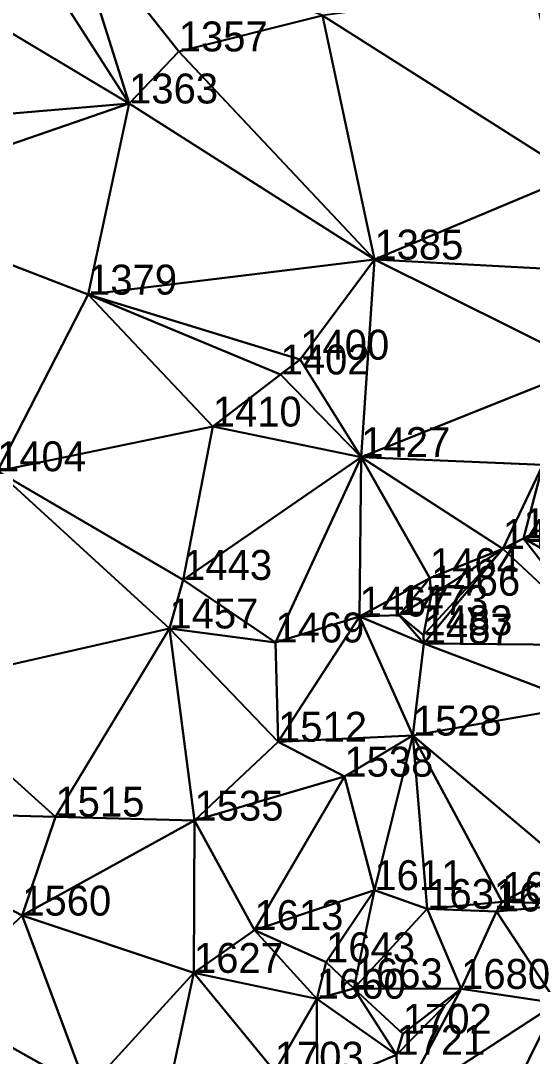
# Model space of a CAD drawing. Header units: metres. Extents: x 1121750 to 1121841, y 512624 to 512853.
# Drawn here: x 1121789.32 to 1121806.42, y 512641.91 to 512676.52 of the extents above; entities that cross this region are included whole.
import ezdxf

# ---------------------------------------------------------------- set-up
doc = ezdxf.new("R2010")
doc.units = ezdxf.units.M
doc.layers.add('shiti', color=10, linetype='CONTINUOUS')
doc.layers.add('zhuji', color=50, linetype='CONTINUOUS')

msp = doc.modelspace()

# ---------------------------------------------------------------- linework, layer by layer
for p in [(1121794.599, 512675.496, 214.96), (1121792.94, 512673.756, 214.85), (1121801.14, 512668.538, 214.96), (1121791.569, 512667.369, 215.21), (1121798.661, 512665.193, 215.07), (1121798.005, 512664.699, 215.12), (1121795.736, 512662.956, 215.19), (1121800.701, 512661.936, 215.78), (1121806.127, 512659.22, 216.46), (1121805.429, 512658.866, 216.39), (1121794.747, 512657.831, 215.65), (1121802.995, 512657.891, 216.3), (1121803.039, 512657.302, 216.37), (1121800.644, 512656.607, 216.33), (1121801.973, 512656.655, 216.48), (1121794.288, 512656.208, 215.74), (1121802.777, 512655.98, 216.64), (1121797.83, 512655.74, 216.02), (1121802.789, 512655.7, 216.71), (1121797.92, 512652.421, 216.19), (1121802.428, 512652.629, 217.05), (1121800.137, 512651.255, 216.6), (1121790.477, 512649.916, 215.85), (1121795.127, 512649.784, 216.07), (1121801.14, 512647.462, 216.99), (1121805.412, 512647.068, 217.63), (1121789.368, 512646.61, 215.88), (1121802.904, 512646.833, 217.44), (1121805.224, 512646.747, 217.64), (1121797.129, 512646.128, 216.25), (1121799.525, 512645.052, 216.66), (1121795.108, 512644.695, 216.12), (1121800.45, 512644.178, 216.89), (1121804.04, 512644.16, 217.61), (1121799.213, 512643.831, 216.56), (1121802.089, 512642.659, 217.29), (1121801.874, 512641.958, 217.28)]:
    msp.add_point(p)
at = {"layer": 'shiti'}
for points in [[(1121788.922, 512680.03), (1121792.94, 512673.756), (1121790.921, 512680.153), (1121788.922, 512680.03)], [(1121790.921, 512680.153), (1121794.599, 512675.496), (1121799.4, 512676.696), (1121790.921, 512680.153)], [(1121792.94, 512673.756), (1121794.599, 512675.496), (1121790.921, 512680.153), (1121792.94, 512673.756)], [(1121784.571, 512678.774), (1121792.94, 512673.756), (1121788.922, 512680.03), (1121784.571, 512678.774)], [(1121782.617, 512672.873), (1121792.94, 512673.756), (1121784.571, 512678.774), (1121782.617, 512672.873)], [(1121799.4, 512676.696), (1121807.842, 512671.348), (1121806.473, 512677.639), (1121799.4, 512676.696)], [(1121794.599, 512675.496), (1121801.14, 512668.538), (1121799.4, 512676.696), (1121794.599, 512675.496)], [(1121801.14, 512668.538), (1121807.842, 512671.348), (1121799.4, 512676.696), (1121801.14, 512668.538)], [(1121792.94, 512673.756), (1121801.14, 512668.538), (1121794.599, 512675.496), (1121792.94, 512673.756)], [(1121782.617, 512672.873), (1121783.482, 512670.489), (1121792.94, 512673.756), (1121782.617, 512672.873)], [(1121783.482, 512670.489), (1121791.569, 512667.369), (1121792.94, 512673.756), (1121783.482, 512670.489)], [(1121791.569, 512667.369), (1121801.14, 512668.538), (1121792.94, 512673.756), (1121791.569, 512667.369)], [(1121801.14, 512668.538), (1121808.001, 512668.17), (1121807.842, 512671.348), (1121801.14, 512668.538)], [(1121788.526, 512661.462), (1121791.569, 512667.369), (1121783.482, 512670.489), (1121788.526, 512661.462)], [(1121798.661, 512665.193), (1121801.14, 512668.538), (1121791.569, 512667.369), (1121798.661, 512665.193)], [(1121798.661, 512665.193), (1121800.701, 512661.936), (1121801.14, 512668.538), (1121798.661, 512665.193)], [(1121800.701, 512661.936), (1121808.311, 512664.973), (1121801.14, 512668.538), (1121800.701, 512661.936)], [(1121808.311, 512664.973), (1121808.001, 512668.17), (1121801.14, 512668.538), (1121808.311, 512664.973)], [(1121795.736, 512662.956), (1121791.569, 512667.369), (1121788.526, 512661.462), (1121795.736, 512662.956)], [(1121798.005, 512664.699), (1121798.661, 512665.193), (1121791.569, 512667.369), (1121798.005, 512664.699)], [(1121795.736, 512662.956), (1121798.005, 512664.699), (1121791.569, 512667.369), (1121795.736, 512662.956)], [(1121798.005, 512664.699), (1121800.701, 512661.936), (1121798.661, 512665.193), (1121798.005, 512664.699)], [(1121806.771, 512661.674), (1121808.311, 512664.973), (1121800.701, 512661.936), (1121806.771, 512661.674)], [(1121795.736, 512662.956), (1121800.701, 512661.936), (1121798.005, 512664.699), (1121795.736, 512662.956)], [(1121794.747, 512657.831), (1121795.736, 512662.956), (1121788.526, 512661.462), (1121794.747, 512657.831)], [(1121794.747, 512657.831), (1121800.701, 512661.936), (1121795.736, 512662.956), (1121794.747, 512657.831)], [(1121797.83, 512655.74), (1121800.701, 512661.936), (1121794.747, 512657.831), (1121797.83, 512655.74)], [(1121797.83, 512655.74), (1121800.644, 512656.607), (1121800.701, 512661.936), (1121797.83, 512655.74)], [(1121800.644, 512656.607), (1121802.995, 512657.891), (1121800.701, 512661.936), (1121800.644, 512656.607)], [(1121805.429, 512658.866), (1121806.771, 512661.674), (1121800.701, 512661.936), (1121805.429, 512658.866)], [(1121802.995, 512657.891), (1121805.429, 512658.866), (1121800.701, 512661.936), (1121802.995, 512657.891)], [(1121794.288, 512656.208), (1121788.526, 512661.462), (1121785.671, 512654.245), (1121794.288, 512656.208)], [(1121794.288, 512656.208), (1121794.747, 512657.831), (1121788.526, 512661.462), (1121794.288, 512656.208)], [(1121806.127, 512659.22), (1121806.771, 512661.674), (1121805.429, 512658.866), (1121806.127, 512659.22)], [(1121810.123, 512661.304), (1121806.771, 512661.674), (1121806.127, 512659.22), (1121810.123, 512661.304)], [(1121809.989, 512657.094), (1121810.123, 512661.304), (1121806.127, 512659.22), (1121809.989, 512657.094)], [(1121808.888, 512655.648), (1121806.127, 512659.22), (1121805.429, 512658.866), (1121808.888, 512655.648)], [(1121809.989, 512657.094), (1121806.127, 512659.22), (1121808.888, 512655.648), (1121809.989, 512657.094)], [(1121802.777, 512655.98), (1121805.429, 512658.866), (1121803.039, 512657.302), (1121802.777, 512655.98)], [(1121802.789, 512655.7), (1121805.429, 512658.866), (1121802.777, 512655.98), (1121802.789, 512655.7)], [(1121802.789, 512655.7), (1121808.888, 512655.648), (1121805.429, 512658.866), (1121802.789, 512655.7)], [(1121803.039, 512657.302), (1121805.429, 512658.866), (1121802.995, 512657.891), (1121803.039, 512657.302)], [(1121794.288, 512656.208), (1121797.83, 512655.74), (1121794.747, 512657.831), (1121794.288, 512656.208)], [(1121801.973, 512656.655), (1121802.995, 512657.891), (1121800.644, 512656.607), (1121801.973, 512656.655)], [(1121801.973, 512656.655), (1121803.039, 512657.302), (1121802.995, 512657.891), (1121801.973, 512656.655)], [(1121802.777, 512655.98), (1121803.039, 512657.302), (1121801.973, 512656.655), (1121802.777, 512655.98)], [(1121797.92, 512652.421), (1121800.644, 512656.607), (1121797.83, 512655.74), (1121797.92, 512652.421)], [(1121802.428, 512652.629), (1121800.644, 512656.607), (1121797.92, 512652.421), (1121802.428, 512652.629)], [(1121802.789, 512655.7), (1121801.973, 512656.655), (1121800.644, 512656.607), (1121802.789, 512655.7)], [(1121802.428, 512652.629), (1121802.789, 512655.7), (1121800.644, 512656.607), (1121802.428, 512652.629)], [(1121802.777, 512655.98), (1121801.973, 512656.655), (1121802.789, 512655.7), (1121802.777, 512655.98)], [(1121790.477, 512649.916), (1121794.288, 512656.208), (1121785.671, 512654.245), (1121790.477, 512649.916)], [(1121795.127, 512649.784), (1121794.288, 512656.208), (1121790.477, 512649.916), (1121795.127, 512649.784)], [(1121797.92, 512652.421), (1121797.83, 512655.74), (1121794.288, 512656.208), (1121797.92, 512652.421)], [(1121795.127, 512649.784), (1121797.92, 512652.421), (1121794.288, 512656.208), (1121795.127, 512649.784)], [(1121802.428, 512652.629), (1121808.231, 512653.644), (1121802.789, 512655.7), (1121802.428, 512652.629)], [(1121808.231, 512653.644), (1121808.888, 512655.648), (1121802.789, 512655.7), (1121808.231, 512653.644)], [(1121782.647, 512650.128), (1121790.477, 512649.916), (1121785.671, 512654.245), (1121782.647, 512650.128)], [(1121807.664, 512648.222), (1121808.231, 512653.644), (1121802.428, 512652.629), (1121807.664, 512648.222)], [(1121800.137, 512651.255), (1121797.92, 512652.421), (1121795.127, 512649.784), (1121800.137, 512651.255)], [(1121800.137, 512651.255), (1121802.428, 512652.629), (1121797.92, 512652.421), (1121800.137, 512651.255)], [(1121801.14, 512647.462), (1121802.428, 512652.629), (1121800.137, 512651.255), (1121801.14, 512647.462)], [(1121802.904, 512646.833), (1121802.428, 512652.629), (1121801.14, 512647.462), (1121802.904, 512646.833)], [(1121805.412, 512647.068), (1121807.664, 512648.222), (1121802.428, 512652.629), (1121805.412, 512647.068)], [(1121802.904, 512646.833), (1121805.412, 512647.068), (1121802.428, 512652.629), (1121802.904, 512646.833)], [(1121797.129, 512646.128), (1121800.137, 512651.255), (1121795.127, 512649.784), (1121797.129, 512646.128)], [(1121797.129, 512646.128), (1121801.14, 512647.462), (1121800.137, 512651.255), (1121797.129, 512646.128)], [(1121789.368, 512646.61), (1121790.477, 512649.916), (1121782.647, 512650.128), (1121789.368, 512646.61)], [(1121786.356, 512643.692), (1121789.368, 512646.61), (1121782.647, 512650.128), (1121786.356, 512643.692)], [(1121789.368, 512646.61), (1121795.127, 512649.784), (1121790.477, 512649.916), (1121789.368, 512646.61)], [(1121795.108, 512644.695), (1121795.127, 512649.784), (1121789.368, 512646.61), (1121795.108, 512644.695)], [(1121795.108, 512644.695), (1121797.129, 512646.128), (1121795.127, 512649.784), (1121795.108, 512644.695)], [(1121807.842, 512646.993), (1121807.664, 512648.222), (1121805.412, 512647.068), (1121807.842, 512646.993)], [(1121799.525, 512645.052), (1121801.14, 512647.462), (1121797.129, 512646.128), (1121799.525, 512645.052)], [(1121799.525, 512645.052), (1121800.45, 512644.178), (1121801.14, 512647.462), (1121799.525, 512645.052)], [(1121801.14, 512647.462), (1121800.45, 512644.178), (1121802.904, 512646.833), (1121801.14, 512647.462)], [(1121805.412, 512647.068), (1121802.904, 512646.833), (1121805.224, 512646.747), (1121805.412, 512647.068)], [(1121805.412, 512647.068), (1121805.224, 512646.747), (1121807.842, 512646.993), (1121805.412, 512647.068)], [(1121807.842, 512646.993), (1121805.224, 512646.747), (1121807.242, 512643.68), (1121807.842, 512646.993)], [(1121791.543, 512640.784), (1121789.368, 512646.61), (1121786.356, 512643.692), (1121791.543, 512640.784)], [(1121791.543, 512640.784), (1121795.108, 512644.695), (1121789.368, 512646.61), (1121791.543, 512640.784)], [(1121800.45, 512644.178), (1121804.04, 512644.16), (1121802.904, 512646.833), (1121800.45, 512644.178)], [(1121802.904, 512646.833), (1121804.04, 512644.16), (1121805.224, 512646.747), (1121802.904, 512646.833)], [(1121805.224, 512646.747), (1121804.04, 512644.16), (1121807.242, 512643.68), (1121805.224, 512646.747)], [(1121799.213, 512643.831), (1121797.129, 512646.128), (1121795.108, 512644.695), (1121799.213, 512643.831)], [(1121799.213, 512643.831), (1121799.525, 512645.052), (1121797.129, 512646.128), (1121799.213, 512643.831)], [(1121799.525, 512645.052), (1121799.213, 512643.831), (1121800.45, 512644.178), (1121799.525, 512645.052)], [(1121791.543, 512640.784), (1121794.194, 512640.451), (1121795.108, 512644.695), (1121791.543, 512640.784)], [(1121795.108, 512644.695), (1121794.194, 512640.451), (1121797.808, 512641.393), (1121795.108, 512644.695)], [(1121795.108, 512644.695), (1121797.808, 512641.393), (1121799.213, 512643.831), (1121795.108, 512644.695)], [(1121799.213, 512643.831), (1121801.874, 512641.958), (1121800.45, 512644.178), (1121799.213, 512643.831)], [(1121800.45, 512644.178), (1121802.089, 512642.659), (1121804.04, 512644.16), (1121800.45, 512644.178)], [(1121800.45, 512644.178), (1121801.874, 512641.958), (1121802.089, 512642.659), (1121800.45, 512644.178)], [(1121801.874, 512641.958), (1121801.934, 512640.228), (1121804.04, 512644.16), (1121801.874, 512641.958)], [(1121802.089, 512642.659), (1121801.874, 512641.958), (1121804.04, 512644.16), (1121802.089, 512642.659)], [(1121804.04, 512644.16), (1121801.934, 512640.228), (1121807.242, 512643.68), (1121804.04, 512644.16)], [(1121797.808, 512641.393), (1121799.231, 512640.841), (1121799.213, 512643.831), (1121797.808, 512641.393)], [(1121799.213, 512643.831), (1121799.231, 512640.841), (1121801.874, 512641.958), (1121799.213, 512643.831)], [(1121786.356, 512643.692), (1121783.722, 512639.566), (1121791.543, 512640.784), (1121786.356, 512643.692)], [(1121801.934, 512640.228), (1121803.539, 512636.239), (1121807.242, 512643.68), (1121801.934, 512640.228)], [(1121807.242, 512643.68), (1121803.539, 512636.239), (1121810.337, 512641.1), (1121807.242, 512643.68)], [(1121799.231, 512640.841), (1121801.934, 512640.228), (1121801.874, 512641.958), (1121799.231, 512640.841)]]:
    msp.add_lwpolyline(points, dxfattribs=at)

# ---------------------------------------------------------------- texts
at = {"layer": 'zhuji'}
for s, p in [('1357', (1121794.599, 512675.496)), ('1363', (1121792.94, 512673.756)), ('1385', (1121801.14, 512668.538)), ('1379', (1121791.569, 512667.369)), ('1400', (1121798.661, 512665.193)), ('1402', (1121798.005, 512664.699)), ('1410', (1121795.736, 512662.956)), ('1427', (1121800.701, 512661.936)), ('1404', (1121788.526, 512661.462)), ('1459', (1121806.127, 512659.22)), ('1461', (1121805.429, 512658.866)), ('1443', (1121794.747, 512657.831)), ('1464', (1121802.995, 512657.891)), ('1466', (1121803.039, 512657.302)), ('1467', (1121800.644, 512656.607)), ('1473', (1121801.973, 512656.655)), ('1457', (1121794.288, 512656.208)), ('1483', (1121802.777, 512655.98)), ('1469', (1121797.83, 512655.74)), ('1487', (1121802.789, 512655.7)), ('1512', (1121797.92, 512652.421)), ('1528', (1121802.428, 512652.629)), ('1538', (1121800.137, 512651.255)), ('1515', (1121790.477, 512649.916)), ('1535', (1121795.127, 512649.784)), ('1611', (1121801.14, 512647.462)), ('1640', (1121805.412, 512647.068)), ('1560', (1121789.368, 512646.61)), ('1631', (1121802.904, 512646.833)), ('1642', (1121805.224, 512646.747)), ('1613', (1121797.129, 512646.128)), ('1643', (1121799.525, 512645.052)), ('1627', (1121795.108, 512644.695)), ('1663', (1121800.45, 512644.178)), ('1680', (1121804.04, 512644.16)), ('1660', (1121799.213, 512643.831)), ('1702', (1121802.089, 512642.659)), ('1721', (1121801.874, 512641.958)), ('1703', (1121797.808, 512641.393))]:
    msp.add_text(s, height=1, dxfattribs=at).set_placement(p)

doc.saveas('drawing.dxf')
